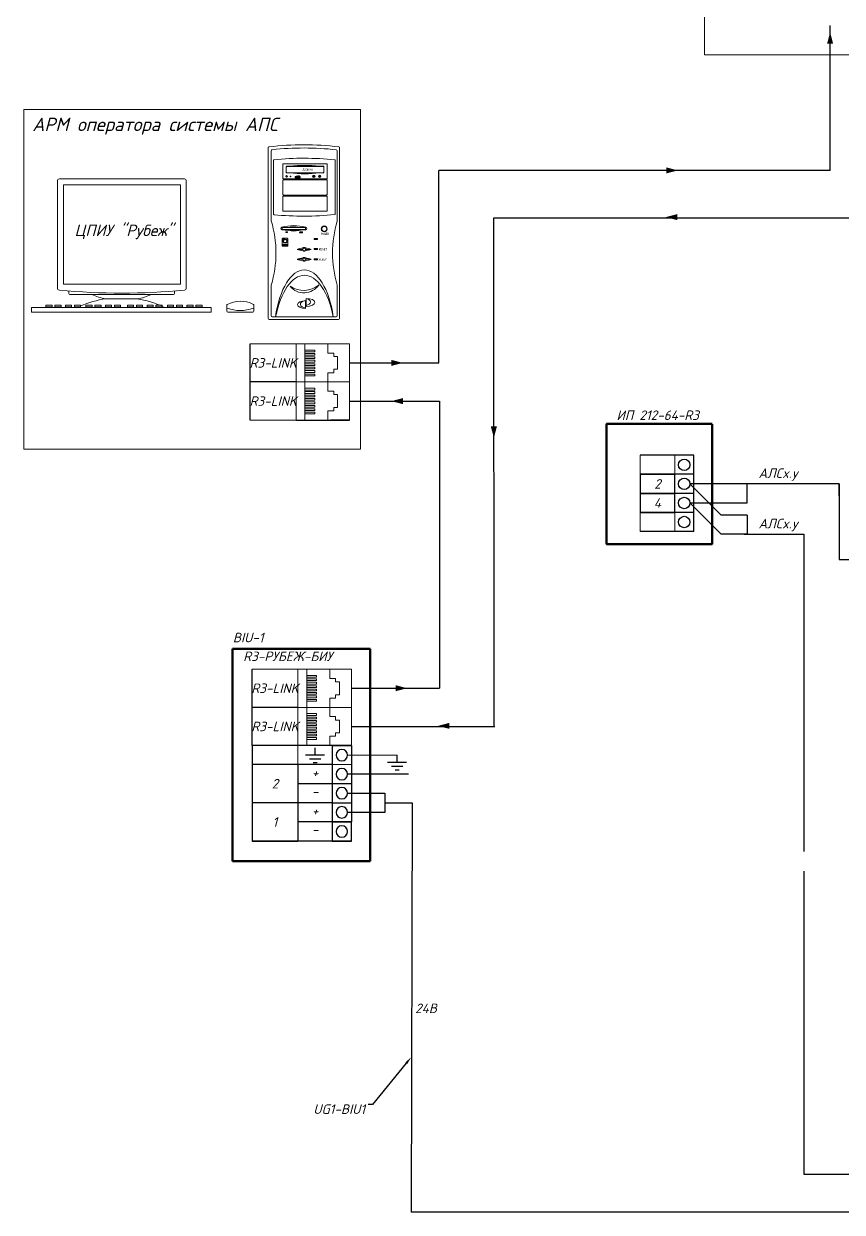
# Model space of a CAD drawing. Header units: millimetres. Extents: x -352922 to 707789, y -273589 to 355472.
# Drawn here: x 616563 to 637994, y -201133 to -170007 of the extents above; entities that cross this region are included whole.
import ezdxf
from ezdxf import colors
from ezdxf.entities.mleader import LeaderData, LeaderLine
from ezdxf.enums import TextEntityAlignment as Align
from ezdxf.math import Vec2, Vec3

# ---------------------------------------------------------------- set-up
doc = ezdxf.new("R2010")
doc.units = ezdxf.units.MM
doc.header["$LTSCALE"] = 0.5
doc.layers.get('0').update_dxf_attribs({"lineweight": 18})
doc.layers.add('00_RS485', color=30, linetype='Continuous')
for name, color, linetype, lineweight in [('13 СС_СОТС линии', 5, 'Continuous', 25), ('13_text', 250, 'Continuous', 15), ('Схемы подключ', 7, 'Continuous', 15)]:
    doc.layers.add(name, color=color, linetype=linetype, lineweight=lineweight)
doc.styles.add('ISOCPEUR', font='isocpeui.ttf', dxfattribs={"height": 250})
doc.linetypes.add('ограждение1', pattern='A,0.25,-0.1,[133,ltypeshp.shx,S=0.1,R=0,X=-0.1,Y=0],-0.1,1', length=1.45)

# ---------------------------------------------------------------- blocks, each defined once
blk = doc.blocks.new('разьем')
for p, q in [((0, -1000), (0, 0)), ((-600, -242), (-753, -242)), ((-753, -242), (-753, -332)), ((-600, 0), (-600, -242)), ((-254, -210), (-254, -163)), ((0, -163), (-254, -163)), ((0, -210), (-254, -210)), ((-254, -299), (-254, -253)), ((0, -253), (-254, -253)), ((0, -299), (-254, -299)), ((-753, -332), (-854, -332)), ((-854, -668), (-854, -333)), ((-254, -389), (-254, -343)), ((0, -343), (-254, -343)), ((0, -389), (-254, -389)), ((-254, -479), (-254, -432)), ((0, -432), (-254, -432)), ((0, -479), (-254, -479)), ((-254, -568), (-254, -522)), ((0, -522), (-254, -522)), ((0, -568), (-254, -568)), ((-254, -658), (-254, -612)), ((0, -612), (-254, -612)), ((-753, -668), (-854, -668)), ((-753, -758), (-753, -668)), ((-600, -758), (-753, -758)), ((-600, -1000), (-600, -758)), ((0, -658), (-254, -658)), ((-254, -748), (-254, -701)), ((0, -701), (-254, -701)), ((0, -748), (-254, -748)), ((-254, -838), (-254, -791)), ((0, -791), (-254, -791)), ((0, -838), (-254, -838))]:
    blk.add_line(p, q)
blk = doc.blocks.new('display front')
at = {"color": 0}
for p, q in [((-177, 363.3), (-177, 66.6)), ((179.9, 363.3), (179.9, 66.6)), ((-145.7, 58.4), (-145.7, 51.9)), ((-142.8, 48.9), (144.3, 48.9)), ((-43.2, 36.8), (43.7, 36.5)), ((147.3, 58.3), (147.3, 51.9)), ((114.2, 0), (-114.2, 0)), ((292.2, 2.4), (292.2, 18.9)), ((294.6, 0), (364.7, 0)), ((367.1, 19.2), (367.1, 2.4))]:
    blk.add_line(p, q, dxfattribs=at)
blk.add_lwpolyline([(-171.6, 369.2), (174.5, 369.2)], dxfattribs=at)
for points in [[(-160.6, 352.8), (163.5, 352.8), (163.5, 77.1), (-160.6, 77.1)], [(-249.2, 13.1), (249.2, 13.1), (249.2, 0), (-249.2, 0)], [(-208.7, 19.4), (-191.8, 19.4), (-191.8, 14.6), (-208.7, 14.6)], [(-183.9, 19.4), (-167, 19.4), (-167, 14.6), (-183.9, 14.6)], [(-154.5, 19.4), (-137.6, 19.4), (-137.6, 14.6), (-154.5, 14.6)], [(-129.7, 19.4), (-112.8, 19.4), (-112.8, 14.6), (-129.7, 14.6)], [(-97.9, 19.4), (-81, 19.4), (-81, 14.6), (-97.9, 14.6)], [(-73.1, 19.4), (-56.2, 19.4), (-56.2, 14.6), (-73.1, 14.6)], [(-43.7, 19.4), (-26.8, 19.4), (-26.8, 14.6), (-43.7, 14.6)], [(-18.9, 19.4), (-2, 19.4), (-2, 14.6), (-18.9, 14.6)], [(16.9, 19.4), (33.8, 19.4), (33.8, 14.6), (16.9, 14.6)], [(41.7, 19.4), (58.6, 19.4), (58.6, 14.6), (41.7, 14.6)], [(71.1, 19.4), (88, 19.4), (88, 14.6), (71.1, 14.6)], [(95.9, 19.4), (112.8, 19.4), (112.8, 14.6), (95.9, 14.6)], [(127.7, 19.4), (144.6, 19.4), (144.6, 14.6), (127.7, 14.6)], [(152.5, 19.4), (169.4, 19.4), (169.4, 14.6), (152.5, 14.6)], [(181.9, 19.4), (198.8, 19.4), (198.8, 14.6), (181.9, 14.6)], [(206.7, 19.4), (223.6, 19.4), (223.6, 14.6), (206.7, 14.6)]]:
    blk.add_lwpolyline(points, close=True, dxfattribs=at)
for centre, radius, start, end in [((-171.1, 363.3), 5.95, 95.4771, 180), ((174, 363.3), 5.95, 0, 84.5263), ((-171.1, 66.6), 5.95, 180, 264.5229), ((174, 66.6), 5.95, 275.4737, 0), ((1.5, 1866.3), 1813.9, 264.5229, 275.4737), ((-142.8, 51.9), 2.97, 180, 270), ((-0.5, -242.9), 283, 98.6796, 113.3707), ((-19.2, 178.7), 144, 244.3507, 260.3831), ((21.1, 178.7), 144, 279.0337, 295.6493), ((-0.5, -242.9), 283, 65.6756, 81.0074), ((-1.5, 178.7), 144, 299.7277, 299.7538), ((144.3, 51.9), 2.97, 270, 0), ((294.6, 18.9), 2.38, 118.1959, 180), ((294.6, 2.4), 2.38, 180, 270), ((329.5, 104.8), 100.6, 248.9505, 291.098), ((330, -47.2), 77.3, 62.4253, 118.1959), ((364.7, 2.4), 2.38, 270, 0), ((364.7, 19.2), 2.38, 0, 62.4253)]:
    blk.add_arc(centre, radius, start, end, dxfattribs=at)
blk = doc.blocks.new('block')
at = {"color": 0}
for p, q in [((-99.1, 475.2), (-99.1, 3)), ((-90.3, 272.8), (-90.3, 467.4)), ((92.5, 467.1), (92.5, 272.5)), ((99.1, 475.2), (99.1, 3)), ((-83.7, 440.9), (-83.7, 291.7)), ((86.8, 440.6), (86.8, 292)), ((-21.2, 397.2), (-12.7, 399)), ((-12.7, 397.2), (-21.2, 397.2)), ((-21.2, 397.2), (-21.2, 397.2)), ((-12.7, 399), (-12.7, 397.2)), ((44.3, 395.3), (46.2, 395.3)), ((-21.7, 395.1), (-21.7, 392.8)), ((-21.2, 395.1), (-21.2, 392.8)), ((-20.6, 395.1), (-20.6, 392.8)), ((-20.1, 395.1), (-20.1, 392.8)), ((-19.6, 395.1), (-19.6, 392.8)), ((-19.1, 395.1), (-19.1, 392.8)), ((-18.6, 395.1), (-18.6, 392.8)), ((-18.1, 395.1), (-18.1, 392.8)), ((-17.6, 395.1), (-17.6, 392.8)), ((-17.1, 395.1), (-17.1, 392.8)), ((-16.5, 395.1), (-16.5, 392.8)), ((-16, 395.1), (-16, 392.8)), ((-15.5, 395.1), (-15.5, 392.8)), ((-15, 395.1), (-15, 392.8)), ((-14.5, 395.1), (-14.5, 392.8)), ((-14, 395.1), (-14, 392.8)), ((-13.5, 395.1), (-13.5, 392.8)), ((-13, 395.1), (-13, 392.8)), ((-12.5, 395.1), (-12.5, 392.8)), ((-12, 395.1), (-12, 392.8)), ((-49.2, 242.5), (-45.7, 242.5)), ((-45.9, 240.6), (-49, 240.6)), ((-10.5, 242.9), (-4.8, 242.9)), ((-5, 239.8), (-10.3, 239.8)), ((-59.6, 204.1), (-59.6, 223.6)), ((-59.1, 219.5), (-59.1, 223.8)), ((-58.6, 224.3), (-52.3, 224.3)), ((-58.1, 225.1), (-46.1, 225.1)), ((-46.1, 202.6), (-58.1, 202.6)), ((-48.5, 220.2), (-48.5, 219.3)), ((-47.2, 221.7), (-47.2, 220.7)), ((-44.6, 223.6), (-44.6, 204.1)), ((-18.4, 194.1), (-4.3, 194.1)), ((-18.4, 166.5), (-4.3, 166.5)), ((6, 194.1), (20.5, 194.1)), ((6, 166.5), (20.5, 166.5)), ((-90.3, 10.6), (-90.3, 94.7)), ((92.5, 95), (92.5, 10.6)), ((4.9, 52), (4.9, 30.2)), ((6.6, 58.1), (6.6, 36.3)), ((-96.2, 0), (96.2, 0)), ((89.5, 7.6), (-87.3, 7.6))]:
    blk.add_line(p, q, dxfattribs=at)
for points in [[(-56.6, 431.3), (63.2, 431.3, -0.414214), (64.7, 429.8), (64.7, 391, -0.414214), (63.2, 389.5), (-56.6, 389.5, -0.414214), (-58.1, 391), (-58.1, 429.8, -0.414214)], [(-47.4, 424.3), (54.1, 424.3, -0.414214), (55.6, 422.8), (55.6, 407.5, -0.414214), (54.1, 406), (-47.4, 406, -0.414214), (-48.9, 407.5), (-48.9, 422.8, -0.414214)], [(-47, 423.7), (53.9, 423.7, -0.414214), (55.4, 422.2), (55.4, 408.1, -0.414214), (53.9, 406.6), (-47, 406.6, -0.414214), (-48.5, 408.1), (-48.5, 422.2, -0.414214)], [(-56.6, 386.5), (63.2, 386.5, -0.414214), (64.7, 385), (64.7, 346.2, -0.414214), (63.2, 344.7), (-56.6, 344.7, -0.414214), (-58.1, 346.2), (-58.1, 385, -0.414214)], [(-56.6, 341.8), (63.2, 341.8, -0.414214), (64.7, 340.3), (64.7, 301.4, -0.414214), (63.2, 300), (-56.6, 300, -0.414214), (-58.1, 301.4), (-58.1, 340.3, -0.414214)]]:
    blk.add_lwpolyline(points, format="xyb", close=True, dxfattribs=at)
for points in [[(-23.9, 396.1), (-10.1, 396.1), (-10.1, 391.9), (-23.9, 391.9)], [(-22, 395.3), (-11.7, 395.3), (-11.7, 392.5), (-22, 392.5)], [(27.5, 396.4), (25.9, 397.4), (25.9, 395.5)], [(29.1, 396.4), (28.1, 397), (28.1, 395.8)], [(29.9, 396.4), (28.8, 397), (28.8, 395.8)], [(41.8, 397.2), (43.4, 397.2), (43.4, 395.7), (41.8, 395.7)], [(45.2, 397.4), (44.3, 395.7), (46.2, 395.7)], [(-60.1, 255), (4.9, 255), (4.9, 248.7), (-60.1, 248.7)], [(-57.6, 208.5), (-46.9, 208.5), (-46.9, 205), (-57.6, 205)], [(-56.5, 207.8), (-48.2, 207.8), (-48.2, 206.1), (-56.5, 206.1)], [(28.6, 224.3), (37.6, 224.3), (37.6, 221.3), (28.6, 221.3)], [(28.6, 196.5), (37.6, 196.5), (37.6, 193.5), (28.6, 193.5)], [(28.6, 168), (37.6, 168), (37.6, 165), (28.6, 165)]]:
    blk.add_lwpolyline(points, close=True, dxfattribs=at)
for centre, radius in [((-47.6, 396.3), 2.23), ((-36.9, 396.3), 1.01), ((27.7, 396.3), 3.24), ((43.6, 396.3), 3.24), ((56.5, 250.9), 8.08), ((56.6, 250.8), 6.86), ((0.9, 194), 3.77), ((0.9, 166.4), 3.77)]:
    blk.add_circle(centre, radius, dxfattribs=at)
for centre, radius, start, end in [((0.1, -346.5), 821.5, 96.9371, 96.9414), ((-96.2, 475.2), 2.97, 96.7528, 180), ((0.1, -337.6), 821.5, 83.2578, 96.7528), ((-87.3, 467.4), 2.97, 96.1306, 180), ((0.1, -346.5), 821.5, 83.7269, 96.1306), ((89.5, 467.1), 2.97, 0, 83.7269), ((96.2, 475.2), 2.97, 0, 83.2578), ((-82.2, 440.9), 1.49, 95.7619, 180), ((0.1, -374.9), 821.5, 84.0302, 95.7619), ((85.4, 440.6), 1.49, 0, 84.0302), ((2.4, 84.4), 342.3, 83.1422, 96.8578), ((2.4, 745.7), 342.3, 263.1422, 276.8578), ((-387.3, 183.8), 310.1, 343.3112, 16.6888), ((-82.2, 291.7), 1.49, 180, 264.2381), ((0.1, 1107.6), 821.5, 264.2381, 275.9698), ((389.6, 183.8), 310.1, 163.3711, 196.6289), ((85.4, 292), 1.49, 275.9698, 0), ((-59.5, 251.9), 4.04, 115.1974, 248.9961), ((-27.9, 127.4), 132.4, 75.1854, 104.5682), ((-62.3, 116.9), 131.2, 81.0547, 89.3866), ((-48.9, 241.6), 0.974, 103.8964, 263.61), ((-46, 241.6), 0.974, 276.39, 76.1036), ((-28.4, 202.8), 53.8, 75.7951, 104.4836), ((-28.4, 300.8), 53.8, 255.5164, 284.2049), ((-28.4, 298.6), 53.8, 255.5164, 285.5429), ((4.7, 116.9), 131.2, 89.649, 98.1903), ((-10.1, 241.4), 1.62, 103.8964, 263.61), ((-5.2, 241.4), 1.62, 276.39, 76.1036), ((4, 251.9), 4.04, 291.2031, 60.3536), ((-58.1, 223.6), 1.49, 90, 180), ((-58.1, 204.1), 1.49, 180, 270), ((-44.2, 205.7), 20.3, 113.451, 137.2027), ((-58.6, 223.8), 0.496, 90, 180), ((-49.9, 212.2), 9.85, 73.9668, 129.4068), ((-50.3, 213.1), 8.2, 67.4382, 134.4253), ((-46.1, 223.6), 1.49, 0, 90), ((-46.1, 204.1), 1.49, 270, 0), ((1, 146.5), 51.4, 94.3368, 112.2458), ((0.8, 194.1), 5.19, 44.5928, 135.8097), ((1, 146.5), 51.4, 67.7542, 86.0658), ((1, 241.6), 51.4, 247.7541, 265.8166), ((1, 118.9), 51.4, 94.3368, 112.2458), ((1, 214), 51.4, 247.7541, 265.8166), ((0.8, 166.5), 5.19, 44.5928, 135.8097), ((0.8, 194.1), 5.19, 226.3233, 313.2731), ((1, 241.6), 51.4, 273.7798, 292.2458), ((1, 214), 51.4, 273.7798, 292.2458), ((1, 118.9), 51.4, 67.7542, 86.0658), ((0.8, 166.5), 5.19, 226.3233, 313.2731), ((0.3, 122.7), 49.1, 218.8775, 326.1988), ((-0.7, 145.4), 65.2, 235.2153, 309.8609), ((-96.2, 3), 2.97, 180, 270), ((-87.3, 10.6), 2.97, 180, 270), ((89.5, 10.6), 2.97, 270, 0), ((96.2, 3), 2.97, 270, 0)]:
    blk.add_arc(centre, radius, start, end, dxfattribs=at)
for centre, major_axis, ratio, start_param, end_param in [((-52, 216.8), (-5.93, 0), 0.71212, 5.489977, 10.357157), ((-52, 216.7), (-5.26, 0), 0.658119, 5.583084, 10.246621), ((1.4, -52.4), (0, 189.5), 0.445378, 5.034596, 7.531775), ((1.7, -70.9), (0, 193.1), 0.452174, 5.13098, 7.43539), ((6.3, 41.1), (-24.2, 0), 0.451852, 4.767271, 7.7991), ((6.1, 42.1), (-15.6, 0), 0.647482, 4.993237, 7.780694), ((6.3, 47.2), (-24.2, 0), 0.451852, 7.869054, 10.980502)]:
    blk.add_ellipse(centre, major_axis=major_axis, ratio=ratio, start_param=start_param, end_param=end_param, dxfattribs=at)
at = {"color": 0, "extrusion": (0, 0, -1)}
blk.add_ellipse((2.5, 48.5), major_axis=(15.6, 0), ratio=0.647482, start_param=4.993237, end_param=7.585875, dxfattribs=at)
at = {"color": 0, "attachment_point": 1, "style": 'ISOCPEUR'}
for s, insert, char_height, width in [('32X', (-5.5, 419.1), 6.94, 29.068), ('MAX', (9.1, 417.4), 4.96, 30), ('\\f黑体|b0|i0|c134|p2;POWER', (46.8, 240), 5.949, 43.576), ('\\f黑体|b0|i0|c134|p2;RESET', (41.4, 197.6), 5.949, 36.063), ('\\f黑体|b0|i0|c134|p2;SLEEP', (40.5, 169.7), 5.949, 33.575)]:
    blk.add_mtext(s, dxfattribs=dict(at, insert=insert, char_height=char_height, width=width))

msp = doc.modelspace()

# ---------------------------------------------------------------- linework, layer by layer
at = {"transparency": 33554687}
for p, q in [((622492.72599, -178388.94643), (623693.18302, -178388.94643)), ((622492.72599, -180388.94643), (623693.18302, -180388.94643)), ((622540.44237, -186910.48857), (623740.50681, -186910.48857)), ((623740.51619, -188910.48857), (623740.51619, -189410.48857)), ((625041.25546, -189160.48857), (626338.83191, -189160.48857)), ((624641.38731, -189410.48857), (625141.17867, -189410.48857))]:
    msp.add_line(p, q, dxfattribs=at)
for points in [[(625093.18302, -179388.94643), (623693.18302, -179388.94643), (623693.18302, -178388.94643), (625093.18302, -178388.94643)], [(623693.18302, -179388.94643), (625093.18302, -179388.94643), (625093.18302, -178388.94643), (623693.18302, -178388.94643)], [(625093.18302, -180388.94643), (623693.18302, -180388.94643), (623693.18302, -179388.94643), (625093.18302, -179388.94643)], [(623693.18302, -180388.94643), (625093.18302, -180388.94643), (625093.18302, -179388.94643), (623693.18302, -179388.94643)], [(625140.50681, -187910.48857), (623740.45175, -187910.48857), (623740.45175, -186910.48857), (625140.50681, -186910.48857)], [(623740.45175, -187910.48857), (625140.50681, -187910.48857), (625140.50681, -186910.48857), (623740.45175, -186910.48857)], [(625140.50681, -188910.48857), (623740.45175, -188910.48857), (623740.45175, -187910.48857), (625140.50681, -187910.48857)], [(623740.45175, -188910.48857), (625140.50681, -188910.48857), (625140.50681, -187910.48857), (623740.45175, -187910.48857)]]:
    msp.add_lwpolyline(points, close=True, dxfattribs=at)
at = {"transparency": 33554687, "extrusion": (0, 0, -1)}
for points in [[(-637597.79154, -170528.67416), (-637676.89802, -170228.90657), (-637756.0045, -170528.67416)], [(-633387.13043, -173768.53809), (-633686.89802, -173847.64457), (-633387.13043, -173926.75105)], [(-633675.21802, -174992.26667), (-633375.45043, -175071.37314), (-633675.21802, -175150.47962)], [(-626186.36343, -178809.83996), (-626486.13102, -178888.94643), (-626186.36343, -178968.05291)], [(-628793.42837, -180554.0904), (-628872.53485, -180853.85799), (-628951.64132, -180554.0904)], [(-626299.48343, -187488.28891), (-626599.25102, -187409.18243), (-626299.48343, -187330.07596)], [(-627710.12962, -188316.698), (-627410.36203, -188395.80448), (-627710.12962, -188474.91096)]]:
    msp.add_solid(points, dxfattribs=at)
at = {"layer": '00_RS485', "linetype": 'ограждение1', "lineweight": 25, "ltscale": 7, "transparency": 33554559}
for p, q in [((628878.32656, -188409.1944), (628868.11311, -175085.65857)), ((625093.18302, -178888.94643), (627434.42602, -178888.94643)), ((625093.18302, -179890.25257), (627444.66841, -179890.25257)), ((625140.50681, -187409.18243), (627444.66841, -187409.18243)), ((625140.50681, -188412.05971), (628893.93702, -188409.18243))]:
    msp.add_line(p, q, dxfattribs=at)
for points in [[(637676.89802, -173847.64457), (637676.89802, -170052.25357)], [(637676.89802, -173847.64457), (627434.42602, -173847.64457)], [(627434.42602, -178888.94643), (627434.42602, -173847.64457)], [(628868.11311, -175085.65857), (654852.63002, -175085.65857), (654852.63002, -182435.27514)], [(627444.66841, -179890.25257), (627444.66841, -187409.18243)]]:
    msp.add_lwpolyline(points, dxfattribs=at)
at = {"layer": '13 СС_СОТС линии', "color": 1, "lineweight": 25, "transparency": 33554687}
for p, q in [((635507.65618, -182057.27488), (634007.65618, -182057.27488)), ((634007.65618, -182057.29272), (634828.21796, -182877.85449)), ((637912.81047, -182057.27488), (635427.90355, -182057.27488)), ((635507.65618, -182557.27488), (635507.65618, -182057.27488)), ((636976.20614, -182057.27488), (635507.65618, -182057.27488)), ((637912.81047, -182368.12027), (637912.81047, -182057.27488)), ((634007.65618, -182557.27488), (635507.65618, -182557.27488)), ((634007.65618, -182557.27488), (634828.21796, -183377.83666)), ((635507.65618, -182877.83666), (634828.20012, -182877.83666)), ((635507.65618, -182877.83666), (635507.65618, -183377.83666)), ((635507.65618, -183377.83666), (634828.20012, -183377.83666)), ((635428.16428, -183377.83666), (636986.01202, -183377.83666))]:
    msp.add_line(p, q, dxfattribs=at)
at = {"layer": '13 СС_СОТС линии', "color": 84, "lineweight": 25, "transparency": 33554687}
for p, q in [((625041.05917, -190160.48857), (626020.40402, -190160.48857)), ((626020.40402, -190660.48857), (625041.19102, -190660.48857))]:
    msp.add_line(p, q, dxfattribs=at)
at = {"layer": '13 СС_СОТС линии', "color": 1, "lineweight": 25, "transparency": 33554687}
for points in [[(637912.81047, -182057.27488), (637912.81047, -184039.65916), (643530.34576, -184039.65916), (643530.34576, -183417.76349)], [(636986.01202, -183377.83666), (636986.01202, -200139.97857)], [(636986.01202, -200139.97857), (656457.54502, -200139.97857), (656457.54502, -197452.50057), (655792.66199, -197452.50057)]]:
    msp.add_lwpolyline(points, dxfattribs=at)
at = {"layer": '13 СС_СОТС линии', "color": 84, "lineweight": 25, "transparency": 33554687}
for points in [[(626020.40402, -190160.48857), (626020.40402, -190660.48857)], [(626020.40402, -190410.48857), (626734.06482, -190410.48857), (626706.168, -201132.97757)], [(658130.47602, -201132.97757), (626706.168, -201132.97757)]]:
    msp.add_lwpolyline(points, dxfattribs=at)
at = {"layer": 'Схемы подключ', "transparency": 33554687}
for p, q in [((632707.00435, -181307.25705), (632707.00435, -181807.25705)), ((633607.1298, -181307.25705), (633607.1298, -181807.25705)), ((632707.00435, -182807.25705), (632707.00435, -183307.25705)), ((633607.1298, -182807.25705), (633607.1298, -183307.25705))]:
    msp.add_line(p, q, dxfattribs=at)
at = {"layer": 'Схемы подключ', "color": 0, "lineweight": 25, "transparency": 33554687}
msp.add_line((626641.17867, -189660.48857), (625041.19102, -189660.48857), dxfattribs=at)
at = {"layer": 'Схемы подключ', "transparency": 33554687}
for points in [[(634389.59702, -170819.79957), (641801.52202, -170819.79957), (641801.52202, -167252.23257), (634389.59702, -167252.23257)], [(616563.02355, -172250.6111), (625382.96455, -172250.6111), (625382.96455, -181145.92851), (616563.02355, -181145.92851)]]:
    msp.add_lwpolyline(points, close=True, dxfattribs=at)
at = {"layer": 'Схемы подключ', "color": 0, "lineweight": 25, "transparency": 33554687}
for points in [[(622492.92228, -179388.94643), (622493.11857, -178388.94643)], [(622492.72599, -180388.94643), (622492.92228, -179388.94643)], [(623693.18302, -179388.94643), (622492.92228, -179388.94643)], [(623693.37931, -179388.94643), (622493.11857, -179388.94643)], [(623693.18302, -180388.94643), (624594.11857, -180388.94643)], [(623693.31486, -180388.94643), (624594.05413, -180388.94643)], [(623693.37931, -180388.94643), (624594.31486, -180388.94643)], [(624594.05413, -180388.94643), (625093.18302, -180388.94643)], [(625093.18302, -180388.94643), (624594.05413, -180388.94643)], [(624594.11857, -180388.94643), (625093.18302, -180388.94643)], [(634107.39053, -181307.25705), (632707.00435, -181307.25705)], [(634107.39053, -181807.25705), (634107.39053, -181307.25705)], [(632707.00435, -181807.25705), (632707.00435, -182807.25705)], [(633607.00435, -181807.25705), (632707.00435, -181807.25705)], [(632707.26508, -181807.25705), (633607.26508, -181807.25705)], [(633607.00435, -182307.25705), (633607.00435, -181807.25705)], [(634107.26508, -181807.25705), (633607.00435, -181807.25705)], [(634107.52582, -181807.25705), (633607.26508, -181807.25705)], [(633607.26508, -182307.25705), (633607.26508, -181807.25705)], [(634107.26508, -182307.25705), (634107.26508, -181807.25705)], [(634107.52582, -182307.25705), (634107.52582, -181807.25705)], [(632707.00435, -182307.25705), (633607.00435, -182307.25705)], [(632707.26508, -182307.25705), (633607.26508, -182307.25705)], [(633607.52582, -182307.25705), (632707.52582, -182307.25705)], [(634107.26508, -182307.25705), (633607.00435, -182307.25705)], [(634107.52582, -182307.25705), (633607.26508, -182307.25705)], [(633607.52582, -182807.25705), (633607.52582, -182307.25705)], [(634107.78655, -182307.25705), (633607.52582, -182307.25705)], [(634107.78655, -182807.25705), (634107.78655, -182307.25705)], [(633607.26508, -182807.25705), (632707.26508, -182807.25705)], [(632707.52582, -182807.25705), (633607.52582, -182807.25705)], [(634107.52582, -182807.25705), (633607.26508, -182807.25705)], [(634107.78655, -182807.25705), (633607.52582, -182807.25705)], [(634107.39053, -183307.25705), (634107.39053, -182807.25705)], [(634107.39053, -183307.25705), (632707.00435, -183307.25705)], [(622540.24608, -187910.48857), (622540.44237, -186910.48857)], [(622540.04979, -188910.48857), (622540.24608, -187910.48857)], [(623740.50681, -187910.48857), (622540.24608, -187910.48857)], [(623740.7031, -187910.48857), (622540.44237, -187910.48857)], [(623740.51619, -188910.48857), (622540.04979, -188910.48857)], [(622540.04979, -188910.48857), (622540.10411, -191410.48857)], [(624640.98238, -188910.48857), (623740.04682, -188910.48857)], [(624641.17867, -188910.48857), (623740.24311, -188910.48857)], [(624641.05917, -188910.48857), (623740.3199, -188910.48857)], [(624641.11423, -188910.48857), (623740.37496, -188910.48857)], [(624641.17867, -188910.48857), (623740.4394, -188910.48857)], [(624641.25546, -188910.48857), (623740.51619, -188910.48857)], [(625140.98238, -188910.48857), (624640.98238, -188910.48857)], [(624641.05917, -188910.48857), (625141.05917, -188910.48857)], [(624641.11423, -188910.48857), (625141.11423, -188910.48857)], [(624641.17867, -188910.48857), (625141.17867, -188910.48857)], [(624641.19102, -188910.48857), (624641.19102, -189410.48857)], [(624641.25546, -188910.48857), (625141.25546, -188910.48857)], [(625141.17867, -188910.48857), (625141.17867, -190910.48857)], [(623941.26574, -189154.64662), (624441.26574, -189154.64662)], [(624191.26574, -189154.64662), (624191.26574, -188967.64662)], [(626338.83191, -189347.48857), (626338.83191, -189160.48857)], [(623740.51619, -189410.48857), (622540.10411, -189410.48857)], [(623740.45175, -189410.48857), (623740.45175, -189910.48857)], [(624641.25546, -189410.48857), (623740.51619, -189410.48857)], [(624041.26574, -189254.64662), (624341.26574, -189254.64662)], [(624141.26574, -189354.64662), (624241.26574, -189354.64662)], [(624641.19102, -189410.48857), (624641.19102, -189910.48857)], [(626088.83191, -189347.48857), (626588.83191, -189347.48857)], [(626188.83191, -189447.48857), (626488.83191, -189447.48857)], [(626288.83191, -189547.48857), (626388.83191, -189547.48857)], [(624641.05917, -189910.48857), (623740.12361, -189910.48857)], [(624641.25546, -189910.48857), (623740.3199, -189910.48857)], [(623740.3199, -189910.48857), (623740.3199, -190410.48857)], [(624641.19102, -189910.48857), (623740.45175, -189910.48857)], [(625141.17867, -189910.48857), (624641.05917, -189910.48857)], [(624641.19102, -189910.48857), (624641.19102, -190410.48857)], [(623740.3199, -190410.48857), (622539.77819, -190410.48857)], [(624641.05917, -190410.48857), (623740.12361, -190410.48857)], [(623740.3199, -190410.48857), (623740.3199, -190910.48857)], [(624641.05917, -190410.48857), (623740.3199, -190410.48857)], [(624641.25546, -190410.48857), (623740.3199, -190410.48857)], [(624641.05917, -190410.48857), (625141.05917, -190410.48857)], [(624641.19102, -190410.48857), (624641.19102, -190910.48857)], [(624641.25546, -190410.48857), (625141.25546, -190410.48857)], [(624641.05917, -190910.48857), (623740.12361, -190910.48857)], [(624641.05917, -190910.48857), (623740.3199, -190910.48857)], [(623740.3199, -190910.48857), (623740.3199, -191410.48857)], [(624641.25546, -190910.48857), (623740.3199, -190910.48857)], [(625141.05917, -190910.48857), (624641.05917, -190910.48857)], [(624641.05917, -190910.48857), (624641.05917, -191410.48857)], [(624641.25546, -190910.48857), (625141.17867, -190910.48857)], [(625141.17867, -191410.48857), (625141.17867, -190910.48857)], [(622539.77819, -191410.48857), (623740.03892, -191410.48857)], [(623740.12361, -191410.48857), (622540.10411, -191410.48857)], [(624640.97448, -191410.48857), (623740.03892, -191410.48857)], [(624641.05917, -191410.48857), (623740.12361, -191410.48857)], [(624641.17077, -191410.48857), (623740.23521, -191410.48857)], [(624641.05917, -191410.48857), (623740.3199, -191410.48857)], [(624641.25546, -191410.48857), (623740.3199, -191410.48857)], [(625140.97448, -191410.48857), (624640.97448, -191410.48857)], [(625141.05917, -191410.48857), (624641.05917, -191410.48857)], [(624641.17077, -191410.48857), (625141.17867, -191410.48857)]]:
    msp.add_lwpolyline(points, dxfattribs=at)
at = {"layer": 'Схемы подключ', "lineweight": 50, "transparency": 33554687}
for points in [[(634587.26508, -180487.33666), (631823.42102, -180487.33666), (631823.42102, -183632.82634), (634587.26508, -183632.82634), (634587.26508, -180491.40288)], [(625629.43776, -186378.82291), (622031.17702, -186378.82291)], [(622031.26497, -186378.82291), (622032.25433, -191942.15423)], [(625629.43776, -191942.15423), (625629.43776, -186378.82291)], [(622032.04979, -191942.15423), (625629.43776, -191942.15423)]]:
    msp.add_lwpolyline(points, dxfattribs=at)
at = {"layer": 'Схемы подключ', "color": 0, "lineweight": 25, "transparency": 33554687}
for points in [[(634007.26017, -181557.25705, -1), (633707.26017, -181557.25705, -1)], [(634007.13472, -182057.25705, -1), (633707.13472, -182057.25705, -1)], [(634007.65618, -182557.25705, -1), (633707.65618, -182557.25705, -1)], [(634007.26017, -183057.25705, -1), (633707.26017, -183057.25705, -1)], [(624741.25546, -189160.48857, 1), (625041.25546, -189160.48857, 1)], [(624741.19102, -189660.48857, 1), (625041.19102, -189660.48857, 1)], [(624741.05917, -190160.48857, 1), (625041.05917, -190160.48857, 1)], [(624741.05917, -190660.48857, 1), (625041.05917, -190660.48857, 1)], [(624741.05917, -191160.48857, 1), (625041.05917, -191160.48857, 1)]]:
    msp.add_lwpolyline(points, format="xyb", close=True, dxfattribs=at)
at = {"layer": 'Схемы подключ', "linetype": 'Continuous', "transparency": 33554687, "extrusion": (0, 0, -1)}
msp.add_solid([(-626491.3996, -179969.35905), (-626191.63202, -179890.25257), (-626491.3996, -179811.14609)], dxfattribs=at)

# ---------------------------------------------------------------- block references
at = {"transparency": 33554687, "xscale": 9.452456408864247, "yscale": 9.452456408864247, "zscale": 9.452456408864247}
for name, p in [('block', (623896.36755, -177750.47356)), ('display front', (619117.61806, -177557.76526))]:
    msp.add_blockref(name, p, dxfattribs=at)
at = {"transparency": 33554687, "xscale": -1}
for p in [(623926.59216, -178388.94643), (623926.59216, -179388.94643), (623973.86089, -186910.48857), (623973.86089, -187910.48857)]:
    msp.add_blockref('разьем', p, dxfattribs=at)

# ---------------------------------------------------------------- texts
at = {"transparency": 33554687, "style": 'ISOCPEUR'}
msp.add_text('24В', height=250, dxfattribs=at).set_placement((627378.72434, -195792.65965), align=Align.MIDDLE_RIGHT)
at = {"layer": 'Схемы подключ', "lineweight": 0, "transparency": 33554687, "style": 'ISOCPEUR'}
for s, height, p in [('АРМ оператора системы АПС', 350, (616787.02373, -172817.2662)), ('ЦПИУ "Рубеж"', 300, (617892.8823, -175566.97628))]:
    msp.add_text(s, height=height, dxfattribs=at).set_placement(p)
at = {"layer": 'Схемы подключ', "color": 0, "lineweight": 25, "transparency": 33554687, "style": 'ISOCPEUR'}
for s, p in [('R3-LINK', (623093.1508, -178888.94643)), ('R3-LINK', (623093.1508, -179888.94643)), ('2', (633156.74362, -182057.25705)), ('4', (633154.08078, -182556.79829)), ('R3-LINK', (623140.47459, -187410.48857)), ('R3-LINK', (623140.47459, -188410.48857)), ('2', (623140.31015, -189910.48857)), ('+', (624190.82138, -189622.74182)), ('-', (624190.82138, -190112.3132)), ('1', (623140.04905, -190910.48857)), ('+', (624190.68954, -190622.74182)), ('-', (624190.68954, -191112.3132))]:
    msp.add_text(s, height=250, dxfattribs=at).set_placement(p, align=Align.MIDDLE_CENTER)
at = {"layer": 'Схемы подключ', "color": 7, "transparency": 33554687, "style": 'ISOCPEUR'}
for s, p in [('ИП 212-64-R3', (634241.61212, -180384.22973)), ('BIU-1', (622843.19602, -186207.37578)), ('R3-РУБЕЖ-БИУ', (624643.54876, -186698.54078))]:
    msp.add_text(s, height=250, dxfattribs=at).set_placement(p, align=Align.RIGHT)
at = {"layer": 'Схемы подключ', "transparency": 33554687, "style": 'ISOCPEUR'}
for p in [(635802.44627, -181901.59043), (635802.44627, -183222.15221)]:
    msp.add_text('АЛСx.y', height=250, dxfattribs=at).set_placement(p)

# ---------------------------------------------------------------- leaders
at = {"layer": '13_text', "color": 0, "lineweight": 15, "transparency": 33554687}
ml = msp.add_multileader_mtext('Standard', dxfattribs=at)
ml.set_content('UG1-BIU1', color=7, style='ISOCPEUR')
ml.set_leader_properties(color=7, linetype='Continuous', lineweight=25)
ml.build(insert=Vec2(0, 0))
ml.multileader.update_dxf_attribs({"has_text_frame": 1, "text_left_attachment_type": 0, "text_right_attachment_type": 0, "dogleg_length": 2, "arrow_head_size": 200})
ctx = ml.context
ctx.base_point, ctx.char_height, ctx.arrow_head_size, ctx.landing_gap_size, ctx.plane_origin = Vec3(624044.45997, -198308.48752), 250, 200, 100, Vec3(624891.17242, -188732.77954)
ctx.left_attachment, ctx.right_attachment = 0, 0
notes = []
notes.append((ctx, [(0, (1, 1, 0), (625694.06544, -198308.48752), (-1, 0), 111.1585, [(1, [(626706.168, -197073.84154)], 0, [])])]))
ctx.mtext.insert, ctx.mtext.width, ctx.mtext.flow_direction = Vec3(624144.45997, -198308.48752), 910.117159, 5
for ctx, leaders in notes:
    for number, flags, end, landing, length, lines in leaders:
        leader = LeaderData()
        leader.index, (leader.has_last_leader_line, leader.has_dogleg_vector, leader.attachment_direction) = number, flags
        leader.last_leader_point, leader.dogleg_vector, leader.dogleg_length = Vec3(end), Vec3(landing), length
        for number, points, colour, breaks in lines:
            line = LeaderLine()
            line.index, line.vertices, line.color, line.breaks = number, Vec3.list(points), colors.encode_raw_color(colour), breaks
            leader.lines.append(line)
        ctx.leaders.append(leader)

# ---------------------------------------------------------------- next in the draw order: texts
at = {"layer": 'Схемы подключ', "color": 7, "transparency": 33554687, "insert": (639022.38502, -191943.72857), "char_height": 250, "width": 4830.6299799, "attachment_point": 5, "line_spacing_factor": 0.6, "style": 'ISOCPEUR', "bg_fill": 2}
msp.add_mtext('\\pxqc;{\\C0;БР24 2х40}', dxfattribs=at)

doc.saveas('drawing.dxf')
